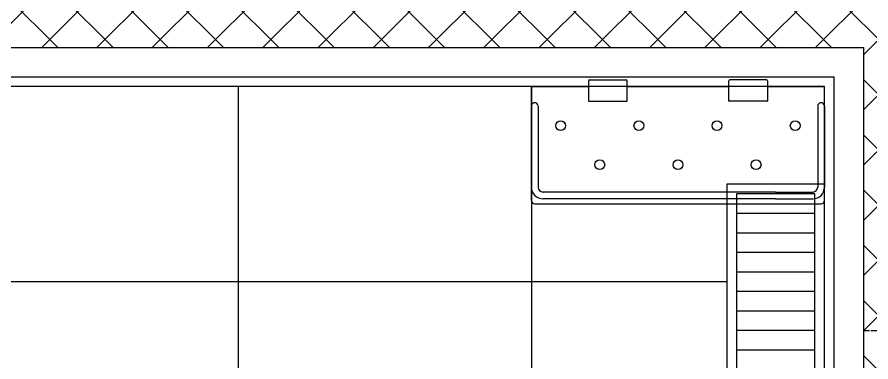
# Model space of a CAD drawing. Header units: millimetres. Extents: x 18456 to 179493, y -203649 to 469211.
# Drawn here: x 102558 to 103432, y -179066 to -178713 of the extents above; entities that cross this region are included whole.
import ezdxf

# ---------------------------------------------------------------- set-up
doc = ezdxf.new("R2010")
doc.units = ezdxf.units.MM
doc.linetypes.add('X-평면도(기본형)$0$HID2', pattern=[7.5, 6, -1.5])
for name, color, linetype, true_color in [('X-평면도(기본형)$0$40HAT', 9, 'Continuous', 0x808080), ('X-평면도(기본형)$0$FIN', 9, 'Continuous', 0x808080), ('X-평면도(기본형)$0$FUR', 6, 'Continuous', 0xff00ff), ('X-평면도(기본형)$0$MC', 7, 'Continuous', 0x7f7fff), ('X-평면도(기본형)$0$TIL', 5, 'Continuous', 0x0000ff), ('X-평면도(기본형)$0$UIS', 7, 'X-평면도(기본형)$0$HID2', 0x000000), ('X-평면도(기본형)$0$W2', 3, 'Continuous', 0x00ff00)]:
    doc.layers.add(name, color=color, linetype=linetype, true_color=true_color)

# ---------------------------------------------------------------- blocks, each defined once
blk = doc.blocks.new('X-평면도(기본형)$0$코너  선반')
at = {"layer": 'X-평면도(기본형)$0$FUR'}
for p, q in [((506927.8, 180420.77), (506927.8, 180400.27)), ((506928.8, 180421.77), (506966.3, 180421.77)), ((506928.8, 180421.77), (506966.3, 180421.77)), ((506967.3, 180400.27), (506967.3, 180420.77)), ((507071.3, 180400.27), (507071.3, 180420.77)), ((507109.8, 180421.77), (507072.3, 180421.77)), ((507109.8, 180421.77), (507072.3, 180421.77)), ((507110.8, 180420.77), (507110.8, 180400.27)), ((506869.3, 180298.27), (506869.3, 180414.77)), ((506869.3, 180414.77), (506927.8, 180414.77)), ((506967.3, 180414.77), (507071.3, 180414.77)), ((507110.8, 180414.77), (507169.3, 180414.77)), ((507169.3, 180298.27), (507169.3, 180414.77)), ((506928.3, 180399.77), (506966.8, 180399.77)), ((507110.3, 180399.77), (507071.8, 180399.77)), ((506872.8, 180294.77), (507165.8, 180294.77))]:
    blk.add_line(p, q, dxfattribs=at)
at = {"layer": 'X-평면도(기본형)$0$FUR', "color": 8, "true_color": 0x808080}
for p, q in [((506869.3, 180394.77), (506869.3, 180311.77)), ((506876.3, 180394.77), (506876.3, 180311.77)), ((507162.3, 180394.77), (507162.3, 180311.77)), ((507169.3, 180394.77), (507169.3, 180311.77)), ((507119.3, 180306.77), (506881.3, 180306.77)), ((507119.3, 180306.77), (507157.3, 180306.77)), ((507119.3, 180299.77), (506881.3, 180299.77)), ((507119.3, 180299.77), (507157.3, 180299.77))]:
    blk.add_line(p, q, dxfattribs=at)
for centre in [(506899.3, 180374.77), (506979.3, 180374.77), (507059.3, 180374.77), (507139.3, 180374.77), (506939.3, 180334.77), (507019.3, 180334.77), (507099.3, 180334.77)]:
    blk.add_circle(centre, 5, dxfattribs=at)
at = {"layer": 'X-평면도(기본형)$0$FUR'}
for centre, radius, start, end in [((506928.8, 180420.77), 1, 90, 180), ((506966.3, 180420.77), 1, 0, 90), ((507072.3, 180420.77), 1, 90, 180), ((507109.8, 180420.77), 1, 0, 90), ((506928.3, 180400.27), 0.5, 180, 270), ((506966.8, 180400.27), 0.5, 270, 0), ((507071.8, 180400.27), 0.5, 180, 270), ((507110.3, 180400.27), 0.5, 270, 0), ((506872.8, 180298.27), 3.5, 180, 270), ((507165.8, 180298.27), 3.5, 270, 0)]:
    blk.add_arc(centre, radius, start, end, dxfattribs=at)
at = {"layer": 'X-평면도(기본형)$0$FUR', "color": 8, "true_color": 0x808080}
for centre, radius, start, end in [((506872.8, 180394.77), 3.5, 0, 180), ((507165.8, 180394.77), 3.5, 0, 180), ((506881.3, 180311.77), 12, 180, 270), ((506881.3, 180311.77), 5, 180, 270), ((507157.3, 180311.77), 5, 270, 0), ((507157.3, 180311.77), 12, 270, 0)]:
    blk.add_arc(centre, radius, start, end, dxfattribs=at)
blk = doc.blocks.new('X-평면도(기본형)$0$T1')
at = {"layer": 'X-평면도(기본형)$0$FUR', "color": 8, "true_color": 0x808080}
for p, q in [((10, 670), (90, 670)), ((10, 650), (90, 650)), ((10, 630), (90, 630)), ((10, 610), (90, 610)), ((10, 590), (90, 590)), ((10, 570), (90, 570)), ((10, 550), (90, 550)), ((10, 530), (90, 530)), ((10, 510), (90, 510)), ((10, 490), (90, 490)), ((10, 470), (58.36, 470)), ((0, 410), (29.3, 410)), ((0, 390), (53.78, 390)), ((7.5, 370), (55.42, 370)), ((7.5, 330), (70, 330)), ((0, 310), (70, 310)), ((0, 290), (29.3, 290)), ((43, 270), (90, 270)), ((43, 250), (90, 250)), ((10, 230), (90, 230)), ((10, 210), (90, 210)), ((10, 190), (90, 190)), ((10, 170), (90, 170)), ((10, 150), (90, 150)), ((10, 130), (90, 130)), ((10, 110), (90, 110)), ((10, 90), (90, 90)), ((10, 70), (90, 70)), ((10, 50), (90, 50)), ((10, 30), (90, 30))]:
    blk.add_line(p, q, dxfattribs=at)
at = {"layer": 'X-평면도(기본형)$0$FUR'}
for points in [[(100, 270.92), (100, 0), (0, 0), (0, 700), (100, 700), (100, 487.43)], [(10, 461.78), (10, 690), (90, 690), (90, 487.47)], [(90, 270.87), (90, 10), (10, 10), (10, 238.22)]]:
    blk.add_lwpolyline(points, dxfattribs=at)
blk = doc.blocks.new('X-평면도(기본형)$0$ba17001400')
at = {"layer": 'X-평면도(기본형)$0$MC'}
blk.add_lwpolyline([(1400, -200), (1400, 300), (2300, 300), (2300, 1500), (1400, 1500), (0, 1500), (0, -200)], close=True, dxfattribs=at)
at = {"layer": 'X-평면도(기본형)$0$TIL'}
for p, q in [((2100, 400), (2100, 1500)), ((2300, 900), (1440, 900)), ((2300, 600), (1440, 600))]:
    blk.add_line(p, q, dxfattribs=at)
at = {"layer": 'X-평면도(기본형)$0$FUR', "rotation": 270}
blk.add_blockref('X-평면도(기본형)$0$코너  선반', (-178114.77, 507469.3), dxfattribs=at)
at = {"layer": 'X-평면도(기본형)$0$FUR', "xscale": -1, "rotation": 270}
blk.add_blockref('X-평면도(기본형)$0$T1', (1500, 300), dxfattribs=at)

msp = doc.modelspace()

# ---------------------------------------------------------------- hatches: boundary and pattern name
at = {"layer": 'X-평면도(기본형)$0$40HAT'}
h = msp.add_hatch(dxfattribs=at)
h.set_pattern_fill('H3', color=256, scale=40, style=0, pattern_type=2)
h.set_pattern_definition([(315, (-605844.544, -337778.427), (28.2842712, 28.2842712), []), (45, (-605844.544, -337778.427), (-28.2842712, 28.2842712), [])])
h.paths.add_polyline_path([(103924.57, -179554.15), (103924.57, -179644.15), (103424.57, -179644.15), (103424.57, -178744.15), (102144.57, -178744.15), (102144.57, -179674.15), (102054.57, -179674.15), (102054.57, -179014.15), (101934.57, -179014.15), (101934.57, -178654.15), (103514.57, -178654.15), (103514.57, -179554.15), (103924.57, -179554.15)], flags=0)

# ---------------------------------------------------------------- linework, layer by layer
at = {"layer": 'X-평면도(기본형)$0$FIN'}
for p in [(102174.57, -178774.15), (103394.57, -179674.15)]:
    msp.add_line(p, (103394.57, -178774.15), dxfattribs=at)
at = {"layer": 'X-평면도(기본형)$0$UIS'}
msp.add_lwpolyline([(104034.57, -184659.15), (103584.57, -184659.15), (103584.57, -184689.15), (100719.57, -184689.15), (100719.57, -178449.15), (101624.57, -178449.15), (101624.57, -178974.15), (102144.57, -178974.15), (102144.57, -178744.15), (103424.57, -178744.15), (103424.57, -179034.15), (103924.57, -179034.15)], dxfattribs=at)
at = {"layer": 'X-평면도(기본형)$0$W2'}
for p, q in [((102144.57, -178744.15), (103424.57, -178744.15)), ((103424.57, -178744.15), (103424.57, -179644.15))]:
    msp.add_line(p, q, dxfattribs=at)

# ---------------------------------------------------------------- block references
at = {"rotation": 90.00000000000001}
msp.add_blockref('X-평면도(기본형)$0$ba17001400', (103684.57, -181084.15), dxfattribs=at)

doc.saveas('drawing.dxf')
